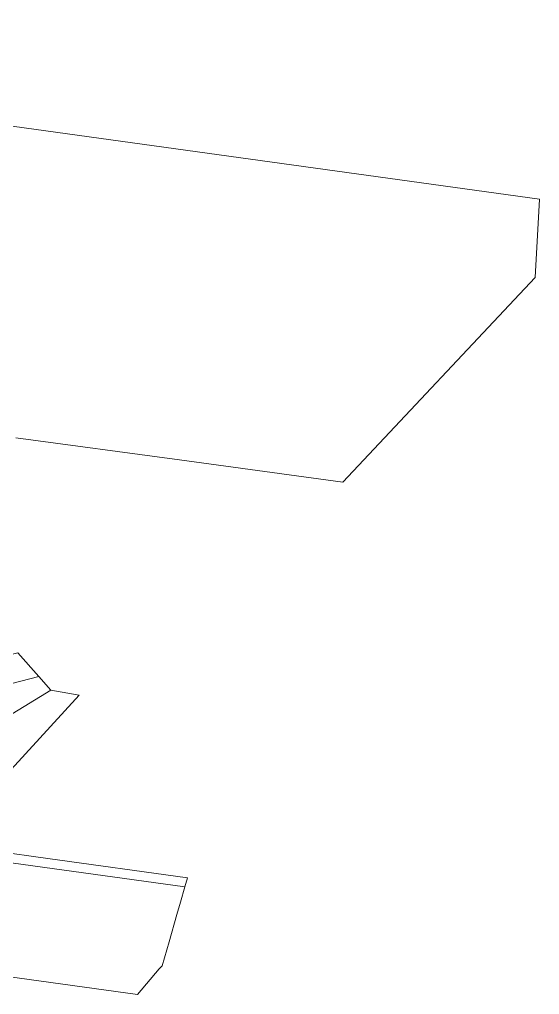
# Model space of a CAD drawing. Header units: metres. Extents: x 252878 to 253885, y 6267535 to 6268425.
# Drawn here: x 253549 to 253885, y 6267793 to 6268425 of the extents above; entities that cross this region are included whole.
import ezdxf

# ---------------------------------------------------------------- set-up
doc = ezdxf.new("R2010")
doc.units = ezdxf.units.M
doc.layers.add('Cadastre Land Parcels_SP_EXT', color=9, linetype='Continuous', lineweight=5)

msp = doc.modelspace()

# ---------------------------------------------------------------- linework, layer by layer
at = {"layer": 'Cadastre Land Parcels_SP_EXT', "linetype": 'Continuous'}
for points in [[(253546.25, 6268153.75), (253652.02, 6268139.47), (253757.79, 6268125.19), (253882.32, 6268257.59), (253885.08, 6268308.2), (253885.08, 6268308.2), (253044.76, 6268424.59)], [(253432.04, 6267894.04), (253655.64, 6267863.06), (253657.35, 6267868.97), (253566.76, 6267881.51), (253498.84, 6267890.9)]]:
    msp.add_lwpolyline(points, dxfattribs=at)
for points in [[(253400.33, 6267957.57), (253561.01, 6267999.27), (253547.55, 6268014.7), (253388.96, 6267973.52), (253400.33, 6267957.57)], [(253568.72, 6267990.49), (253561.01, 6267999.27), (253400.33, 6267957.57), (253434.99, 6267908.71), (253568.72, 6267990.49)], [(253587.15, 6267987.24), (253568.72, 6267990.49), (253434.99, 6267908.71), (253442.07, 6267898.82), (253498.84, 6267890.9), (253587.15, 6267987.24)], [(253655.64, 6267863.06), (253432.04, 6267894.04), (253442.14, 6267879.81), (253442.76, 6267874.07), (253444.73, 6267855.37), (253445.35, 6267849.28), (253446.67, 6267836.65), (253448.64, 6267817.87), (253624.92, 6267793.44), (253639.02, 6267809.96), (253640.8, 6267812.01), (253645.31, 6267827.56), (253650.46, 6267845.31), (253652.8, 6267853.3), (253655.64, 6267863.06)]]:
    msp.add_lwpolyline(points, close=True, dxfattribs=at)

doc.saveas('drawing.dxf')
